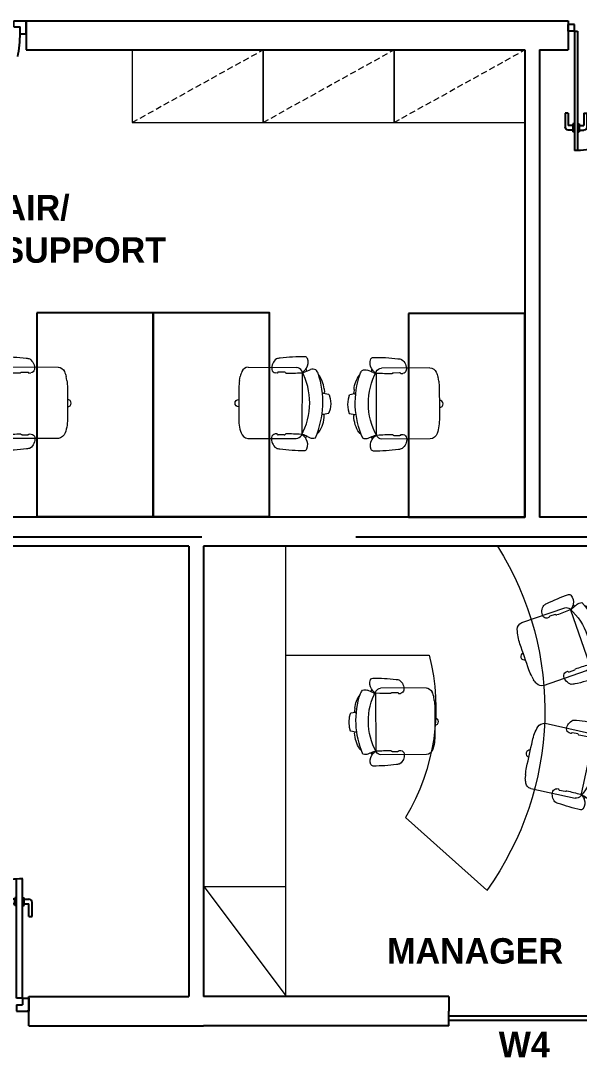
# Model space of a CAD drawing. Header units: inches. Extents: x 482566 to 494966, y -26460 to -22226.
# Drawn here: x 487089.6 to 487262.4, y -24374.5 to -24053.5 of the extents above; entities that cross this region are included whole.
import ezdxf

# ---------------------------------------------------------------- set-up
doc = ezdxf.new("R2010")
doc.units = ezdxf.units.IN
doc.header["$LTSCALE"] = 15
doc.header["$MEASUREMENT"] = 0
for name, pattern in [('DASHED', [0.75, 0.5, -0.25]), ('HIDDEN2', [0.1875, 0.125, -0.0625]), ('TRATTEGGIATA2', [9.525, 6.35, -3.175])]:
    doc.linetypes.add(name, pattern=pattern)
doc.layers.add('A-furniture', color=50, linetype='Continuous', lineweight=9)
doc.layers.add('I-ANNO-TEXT', color=7, linetype='Continuous', lineweight=18)
for name, color, linetype in [('GLAZING', 4, 'Continuous'), ('I-DOORS', 104, 'Continuous'), ('I-FURN', 4, 'Continuous'), ('I-WALL-IN', 3, 'Continuous'), ('SUI GAS LINE', 30, 'TRATTEGGIATA2')]:
    doc.layers.add(name, color=color, linetype=linetype)
doc.styles.add('MICRO', font='')
doc.styles.get('MICRO').set_extended_font_data('MicrogrammaSSi', bold=True)

# ---------------------------------------------------------------- blocks, each defined once
blk = doc.blocks.new('A$C6A0E07C9')
at = {"layer": 'A-furniture'}
for p, q in [((-0.2138, 0.2718), (0.1182, 0.2876)), ((-0.0121, 0.2424), (-0.025, 0.2422)), ((-0.0115, 0.2426), (-0.0121, 0.2424)), ((-0.0112, 0.2428), (-0.0115, 0.2426)), ((-0.0079, 0.2484), (-0.0112, 0.2428)), ((0.0377, 0.2515), (-0.0033, 0.2499)), ((0.0418, 0.2505), (0.045, 0.2473)), ((0.045, 0.2473), (0.0464, 0.2461)), ((0.0464, 0.2461), (0.0478, 0.2453)), ((0.0478, 0.2453), (0.0485, 0.2451)), ((0.1585, 0.2497), (0.1792, -0.1667)), ((-0.2691, 0.1773), (-0.2664, 0.2046)), ((0.3152, 0.1516), (0.3188, 0.1294)), ((0.3146, 0.1213), (0.3056, 0.1197)), ((0.3131, 0.1211), (0.3466, 0.116)), ((0.3514, 0.1128), (0.36, 0.0876)), ((0.36, 0.0876), (0.3659, 0.0513)), ((-0.2907, 0.0196), (-0.2893, 0.0294)), ((-0.2883, 0.01), (-0.2907, 0.0196)), ((-0.2893, 0.0294), (-0.2841, 0.0379)), ((-0.2824, 0.002), (-0.2883, 0.01)), ((-0.2841, 0.0379), (-0.2762, 0.0438)), ((-0.2739, -0.003), (-0.2824, 0.002)), ((-0.2762, 0.0438), (-0.2666, 0.0462)), ((0.3636, 0.0146), (0.3576, -0.0113)), ((0.3659, 0.0513), (0.3636, 0.0146)), ((-0.2641, -0.0045), (-0.2739, -0.003)), ((0.3108, -0.0224), (0.3218, -0.0234)), ((0.3197, -0.023), (0.3546, -0.0146)), ((0.3546, -0.0146), (0.3564, -0.0132)), ((0.3564, -0.0132), (0.3576, -0.0113)), ((-0.1895, -0.2174), (0.1433, -0.1996)), ((0.0087, -0.176), (-0.0042, -0.1772)), ((0.0094, -0.1763), (0.0087, -0.176)), ((0.0097, -0.1764), (0.0094, -0.1763)), ((0.0135, -0.1816), (0.0097, -0.1764)), ((0.0591, -0.1802), (0.0183, -0.1827)), ((0.0631, -0.1788), (0.066, -0.1753)), ((0.066, -0.1753), (0.0673, -0.174)), ((0.0673, -0.174), (0.0686, -0.173)), ((0.0686, -0.173), (0.0692, -0.1728)), ((0.2962, -0.1472), (0.2839, -0.1595))]:
    blk.add_line(p, q, dxfattribs=at)
for centre, radius, start, end in [((0.2241, -0.8917), 1.2574, 92.35943, 100.17565), ((0.1721, 0.3454), 0.0192, 28.12557, 89.24362), ((0.0274, 0.2777), 0.0792, 129.49988, 189.11522), ((0.0065, 0.2825), 0.0635, 94.07923, 117.59377), ((0.117, 0.2414), 0.0463, 34.09018, 88.4441), ((0.1077, 0.3263), 0.0879, 309.67257, 333.02228), ((0.1209, 0.3234), 0.0749, 330.37939, 24.51295), ((0.5941, -0.0351), 0.8932, 162.12026, 164.43231), ((-0.21, 0.2233), 0.0487, 94.52598, 161.01093), ((-0.0222, 0.2712), 0.0292, 192.00474, 264.44095), ((-0.0038, 0.2437), 0.00623, 84.84548, 131.31741), ((0.0374, 0.2414), 0.0101, 64.52807, 88.63913), ((0.0007, 1.5534), 1.3091, 272.08986, 276.67605), ((0.1493, 0.274), 0.0211, 279.8693, 313.34338), ((-0.2488, 0.0248), 0.4712, 334.59734, 30.97321), ((0.1704, 0.2449), 0.0129, 130.13659, 158.01734), ((0.1866, 0.1808), 0.0779, 100.05254, 108.26721), ((-1.1254, 2.7931), 2.8487, 297.11573, 298.06946), ((-0.9196, -0.0126), 1.143, 14.09314, 15.00562), ((0.2336, 0.2226), 0.0597, 72.52818, 107.70113), ((0.1951, 0.2221), 0.0806, 25.51985, 45.53867), ((-0.3014, 0.0263), 0.6141, 339.61076, 22.04666), ((0.1276, 0.1249), 0.1894, 8.09249, 40.8276), ((0.1816, 0.1421), 0.4521, 175.52891, 182.09908), ((72.2191, 3.6268), 72.5738, 182.765274, 182.924882), ((0.31, 0.1288), 0.0088, 301.08798, 3.16667), ((0.3467, 0.1108), 0.00513, 22.81842, 91.00758), ((0.1162, -0.0378), 0.2107, 328.69616, 1.80788), ((0.3177, -0.0315), 0.00903, 2.12372, 63.37094), ((0.0809, -0.0616), 0.3414, 182.48103, 200.75528), ((-0.1856, -0.1603), 0.0572, 202.88209, 266.11689), ((0.0516, -0.2073), 0.0792, 176.57822, 236.19355), ((0.0015, -0.2058), 0.0292, 101.25248, 173.68869), ((0.0171, -0.1766), 0.00623, 234.37601, 280.84795), ((0.0579, -0.1702), 0.0101, 277.0543, 301.16536), ((0.1515, -1.4793), 1.3091, 89.01739, 93.60357), ((0.138, -0.155), 0.0449, 276.79393, 330.15211), ((0.1724, -0.1915), 0.0211, 52.35005, 85.82413), ((0.197, -0.1553), 0.0211, 212.66016, 229.03524), ((0.1633, -0.2919), 0.1223, 63.05477, 80.63565), ((0.1362, -0.2476), 0.0879, 32.67116, 56.02087), ((-0.9196, -0.0126), 1.143, 350.69637, 351.61264), ((0.1491, -0.2435), 0.0749, 341.18048, 35.31404), ((0.3239, 0.0551), 0.2601, 246.15386, 250.81737), ((0.249, -0.1528), 0.0392, 254.29981, 275.99109), ((0.2537, -0.1401), 0.0518, 269.3553, 293.37881), ((0.0312, -0.2142), 0.0635, 248.09967, 271.6142), ((0.1312, 0.9758), 1.2574, 265.51777, 273.33401), ((0.2022, -0.2604), 0.0192, 276.44982, 337.56787)]:
    blk.add_arc(centre, radius, start, end, dxfattribs=at)
blk = doc.blocks.new('*U164')
at = {"layer": 'A-furniture'}
for p, q in [((2.5, -0.6), (2.5, 0)), ((3.3, -0.6), (0, -0.6)), ((0.8, -0.6), (0.8, -1.65)), ((1.9915, -1.4758), (2.5254, -2.0716))]:
    blk.add_line(p, q, dxfattribs=at)
at = {"layer": 'A-furniture', "linetype": 'HIDDEN2'}
blk.add_line((2.5, 0), (3.3, -0.6), dxfattribs=at)
at = {"layer": 'A-furniture'}
for centre, radius, start, end in [((1.1885, -0.1453), 1.5541, 255.52138, 301.11099), ((1.2039, -0.2339), 2.2635, 237.86798, 305.72146)]:
    blk.add_arc(centre, radius, start, end, dxfattribs=at)
for p, rotation in [((1.3234, -1.428), 86.85652716130764), ((0.6913, -2.5849), 248.0226334994808), ((1.5459, -2.6506), 279.5773348211345)]:
    blk.add_blockref('A$C6A0E07C9', p, dxfattribs=dict(at, rotation=rotation))
blk = doc.blocks.new('door 1')
for p, q in [((85.7, 0), (0, 0)), ((0, -90), (0, 0)), ((85.7, -42.9), (85.7, 0)), ((814.3, 0), (900, 0)), ((814.3, -42.9), (814.3, 0)), ((900, -90), (900, 0)), ((85.7, -42.9), (42.9, -42.9)), ((42.9, -90), (42.9, -42.9)), ((42.9, -90), (42.9, -42.9)), ((814.3, -42.9), (857.1, -42.9)), ((857.1, -90), (857.1, -42.9)), ((857.1, -90), (857.1, -42.9)), ((42.9, -90), (0, -90)), ((42.9, -90), (42.9, -910.9)), ((42.9, -90), (85.7, -90)), ((85.7, -90), (85.7, -909.2)), ((857.1, -90), (900, -90)), ((857.1, -90), (857.1, -90)), ((-21.4, -652.1), (-21.4, -748.5)), ((0, -652.1), (-21.4, -652.1)), ((0, -652.1), (0, -737.8)), ((128.6, -652.1), (128.6, -737.8)), ((128.6, -652.1), (150, -652.1)), ((150, -652.1), (150, -748.5)), ((32.1, -737.8), (0, -737.8)), ((32.1, -770), (0, -770)), ((32.1, -727.1), (32.1, -780.7)), ((42.9, -727.1), (32.1, -727.1)), ((42.9, -780.7), (32.1, -780.7)), ((85.7, -727.1), (96.4, -727.1)), ((85.7, -780.7), (96.4, -780.7)), ((96.4, -727.1), (96.4, -780.7)), ((96.4, -737.8), (128.6, -737.8)), ((96.4, -770), (128.6, -770))]:
    blk.add_line(p, q)
at = {"linetype": 'DASHED', "ltscale": 50}
blk.add_arc((32.1, -85.7), 825.3, 270.74499, 1.39718, dxfattribs=at)
for centre, start, end in [((0, -748.5), 180, 270), ((128.6, -748.5), 270, 0)]:
    blk.add_arc(centre, 21.4, start, end)
blk = doc.blocks.new('pivot door')
blk.add_line((-188253.1, -329835.2), (-188265.1, -329835.2))
at = {"layer": 'I-DOORS', "rotation": 180}
blk.add_blockref('door 1', (-188253.1, -329835.2), dxfattribs=at)
blk = doc.blocks.new('glass doors- 900')
for p, q in [((387080.9, -15045.5), (387080.9, -14224.6)), ((387102.3, -15045.5), (387102.3, -14226.3)), ((387016.6, -14483.4), (387016.6, -14387)), ((387070.1, -14365.5), (387038, -14365.5)), ((387038, -14483.4), (387038, -14397.7)), ((387070.1, -14397.7), (387038, -14397.7)), ((387080.9, -14354.8), (387070.1, -14354.8)), ((387070.1, -14408.4), (387070.1, -14354.8)), ((387102.3, -14354.8), (387113, -14354.8)), ((387113, -14408.4), (387113, -14354.8)), ((387113, -14365.5), (387145.1, -14365.5)), ((387113, -14397.7), (387145.1, -14397.7)), ((387145.1, -14483.4), (387145.1, -14397.7)), ((387166.6, -14483.4), (387166.6, -14387)), ((387080.9, -14408.4), (387070.1, -14408.4)), ((387102.3, -14408.4), (387113, -14408.4)), ((387038, -14483.4), (387016.6, -14483.4)), ((387145.1, -14483.4), (387166.6, -14483.4)), ((387038, -15045.5), (387038, -15092.6)), ((387080.9, -15045.5), (387038, -15045.5)), ((387080.9, -15045.5), (387080.9, -15092.6)), ((387080.9, -15045.5), (387080.9, -15092.6)), ((387080.9, -15045.5), (387102.3, -15045.5)), ((387895.1, -15045.5), (387895.1, -15092.6)), ((387895.1, -15045.5), (387895.1, -15092.6)), ((387895.1, -15045.5), (387895.1, -15045.5)), ((387895.1, -15045.5), (387938, -15045.5)), ((387938, -15045.5), (387938, -15092.6)), ((387080.9, -15092.6), (387038, -15092.6)), ((387895.1, -15092.6), (387938, -15092.6))]:
    blk.add_line(p, q)
at = {"linetype": 'DASHED', "ltscale": 50}
blk.add_arc((387070.1, -15049.8), 825.3, 358.60282, 89.25501, dxfattribs=at)
for centre, start, end in [((387038, -14387), 90, 180), ((387145.1, -14387), 0, 90)]:
    blk.add_arc(centre, 21.4, start, end)

msp = doc.modelspace()

# ---------------------------------------------------------------- linework, layer by layer
at = {"layer": 'A-furniture', "linetype": 'HIDDEN2'}
for p, q in [((487124.09, -24085.05, 6.93), (487164.59, -24062.55, 6.93)), ((487164.59, -24085.05, 6.93), (487205.09, -24062.55, 6.93)), ((487205.09, -24085.05, 6.93), (487245.59, -24062.55, 6.93))]:
    msp.add_line(p, q, dxfattribs=at)
at = {"layer": 'A-furniture', "elevation": 6.93}
for points in [[(487164.59, -24085.05), (487164.59, -24062.55), (487124.09, -24062.55), (487124.09, -24085.05)], [(487205.09, -24085.05), (487205.09, -24062.55), (487164.59, -24062.55), (487164.59, -24085.05)], [(487245.59, -24085.05), (487245.59, -24062.55), (487205.09, -24062.55), (487205.09, -24085.05)]]:
    msp.add_lwpolyline(points, close=True, dxfattribs=at)
at = {"layer": 'GLAZING', "elevation": 6.93}
for points in [[(487267.07, -24361.76), (487222.07, -24361.76)], [(487267.07, -24363.11), (487222.07, -24363.11)]]:
    msp.add_lwpolyline(points, dxfattribs=at)
at = {"layer": 'I-FURN', "elevation": 6.93}
for points in [[(487094.57, -24144.03), (487094.57, -24207.03), (487130.57, -24207.03), (487130.57, -24144.03)], [(487130.57, -24144.03), (487130.57, -24207.03), (487166.57, -24207.03), (487166.57, -24144.03)], [(487209.59, -24144.22), (487209.59, -24207.22), (487245.59, -24207.22), (487245.59, -24144.22)]]:
    msp.add_lwpolyline(points, close=True, dxfattribs=at)
at = {"layer": 'I-WALL-IN'}
for p, q in [((487091.33, -24053.55, 6.93), (487091.33, -24060.43, 6.93)), ((487258.97, -24053.55, 6.93), (487258.97, -24058.05, 6.93)), ((487091.33, -24058.05, 6.93), (487091.33, -24062.55, 6.93)), ((487258.97, -24058.05, 6.93), (487258.97, -24062.55, 6.93)), ((487245.59, -24062.55, 6.93), (487245.59, -24207.22, 6.93)), ((487250.09, -24062.55, 6.93), (487250.09, -24207.22, 6.93)), ((487245.59, -24207.22, 6.93), (486892.17, -24207.22, 6.93)), ((487427.4, -24207.22, 6.93), (487250.09, -24207.22, 6.93)), ((487141.65, -24216.22, 6.93), (486892.17, -24216.22, 6.93)), ((487316.45, -24216.22, 6.93), (487146.15, -24216.22, 6.93)), ((487092.15, -24355.72, 6.93), (487101.15, -24355.72, 6.93)), ((487092.15, -24360.22, 6.93), (487092.15, -24355.72, 6.93)), ((487101.15, -24355.72, 6.93), (487141.65, -24355.72, 6.93)), ((487222.07, -24355.72, 6.93), (487222.07, -24360.22, 6.93)), ((487092.15, -24364.72, 6.93), (487092.15, -24360.22, 6.93)), ((487222.07, -24364.72, 6.93), (487222.07, -24360.22, 6.93)), ((487092.15, -24364.72, 6.93), (487101.15, -24364.72, 6.93)), ((487101.15, -24364.72, 6.93), (487146.15, -24364.72, 6.93))]:
    msp.add_line(p, q, dxfattribs=at)
at = {"layer": 'I-WALL-IN', "elevation": 6.93}
for points in [[(487091.33, -24053.55), (487258.97, -24053.55)], [(487091.33, -24062.55), (487245.59, -24062.55)], [(487250.09, -24062.55), (487258.97, -24062.55)], [(487141.65, -24216.22), (487141.65, -24355.72)], [(487146.15, -24216.22), (487146.15, -24355.72)], [(487222.07, -24355.72), (487146.15, -24355.72)], [(487222.07, -24364.72), (487146.15, -24364.72)]]:
    msp.add_lwpolyline(points, dxfattribs=at)
at = {"layer": 'SUI GAS LINE'}
msp.add_line((487288.5, -24213.5), (487073.5, -24213.5), dxfattribs=at)

# ---------------------------------------------------------------- block references
at = {"xscale": -42.20344992757769, "yscale": 42.20344992757769, "zscale": 42.20344992757769, "rotation": 90}
msp.add_blockref('*U164', (487146.33, -24216.22, 6.93), dxfattribs=at)
at = {"layer": 'A-furniture'}
for p, xscale, yscale, zscale, rotation in [((487092.23, -24173.56, 48.93), -44.99999999897785, 45, 45, 3.143472837721584), ((487168.92, -24173.55, 48.93), 44.99999999897928, 44.99999999897928, 44.99999999897928, 356.8565271622451), ((487207.25, -24173.74, 48.93), -44.99999999897785, 45, 45, 3.143472837721584)]:
    msp.add_blockref('A$C6A0E07C9', p, dxfattribs=dict(at, xscale=xscale, yscale=yscale, zscale=zscale, rotation=rotation))
at = {"layer": 'GLAZING', "xscale": -0.04500000025145709, "yscale": 0.04499999998952262, "zscale": 0.04499999999999744, "rotation": 180}
msp.add_blockref('glass doors- 900', (469842.26, -24733.87, 6.93), dxfattribs=at)
at = {"layer": 'I-DOORS', "xscale": 0.04500000025145709, "yscale": 0.04500000025145709, "zscale": 0.04500000025145709, "rotation": 180}
msp.add_blockref('pivot door', (478579.44, -38896.13, 6.93), dxfattribs=at)
at = {"layer": 'I-DOORS', "xscale": 0.04500000025145709, "yscale": 0.04500000025145709, "zscale": 0.04500000025145709}
msp.add_blockref('pivot door', (495563.54, -9517.64, 6.93), dxfattribs=at)

# ---------------------------------------------------------------- texts
at = {"layer": 'I-ANNO-TEXT', "char_height": 7.875, "attachment_point": 1, "style": 'MICRO'}
for s, width, insert in [('{\\fBahnschrift Light|b1|i0|c0|p34;DEVICE REPAIR/\\PTECHNICAL SUPPORT }', 4124.8074, (487019.9, -24107.48, 6.93)), ('{\\fBahnschrift Light|b1|i0|c0|p34;MANAGER }', 7.4099, (487202.96, -24337.61, 6.93)), ('{\\fBahnschrift Light|b1|i0|c0|p34;W4}', 7.4099, (487237.48, -24366.61, 6.93))]:
    msp.add_mtext_dynamic_manual_height_columns(s, width=width, gutter_width=1.5, heights=[0], dxfattribs=dict(at, insert=insert))

doc.saveas('drawing.dxf')
